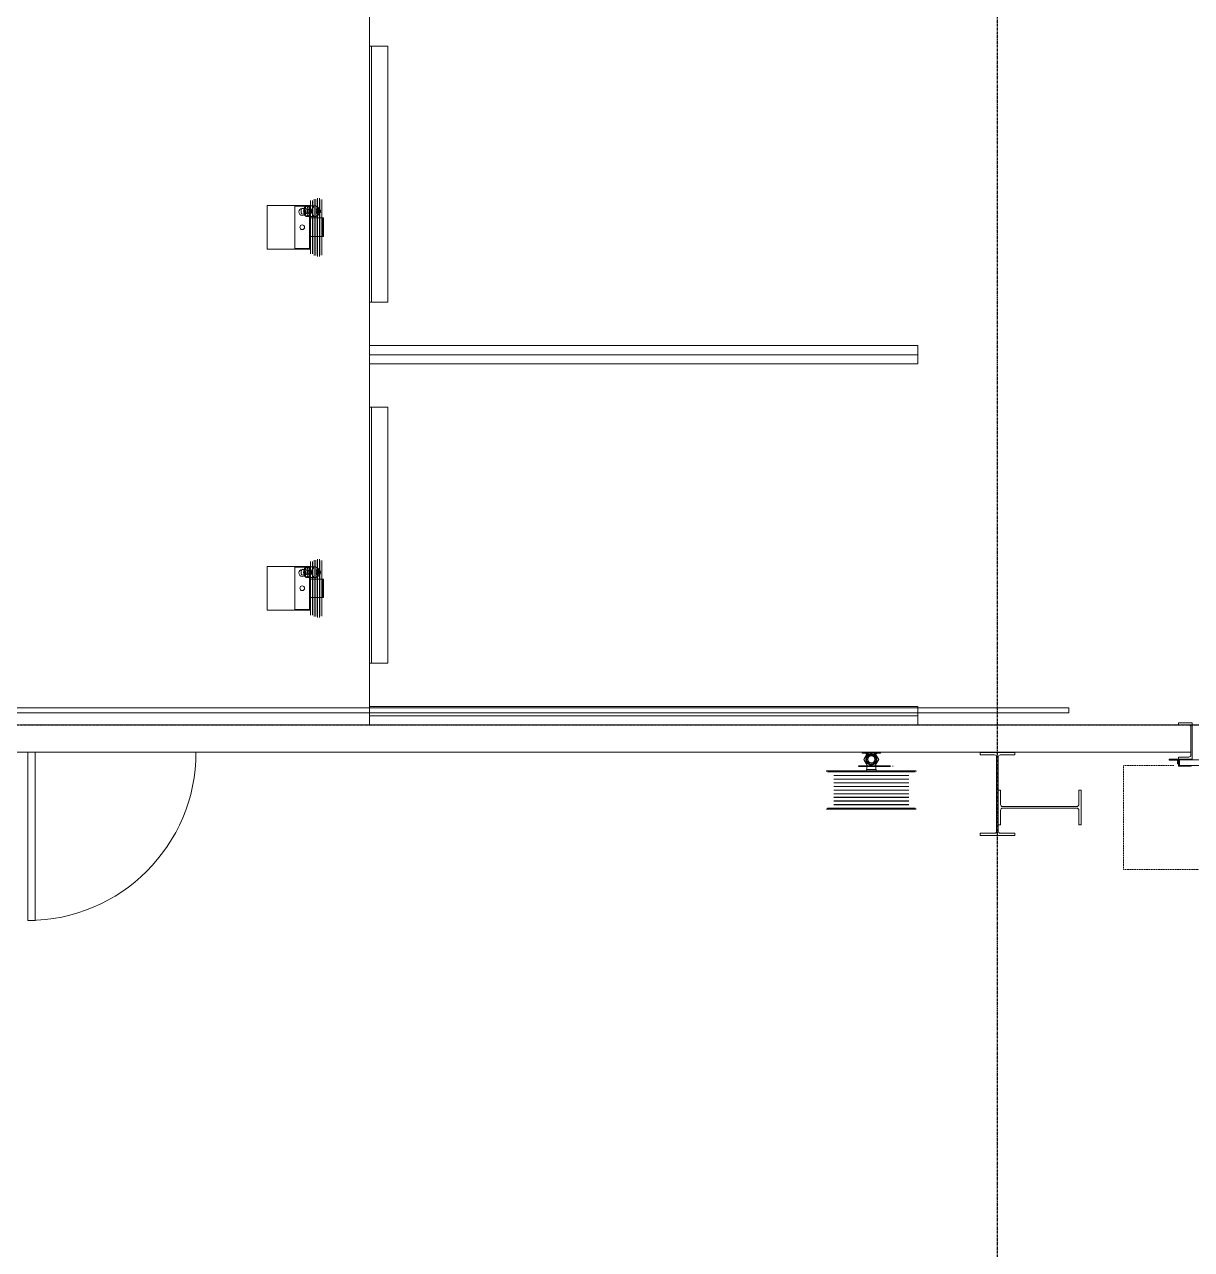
# Model space of a CAD drawing. Header units: millimetres. Extents: x -677815 to 476396, y -125373 to 39000.
# Drawn here: x 137582 to 143967, y -2870 to 3831 of the extents above; entities that cross this region are included whole.
import ezdxf

# ---------------------------------------------------------------- set-up
doc = ezdxf.new("R2010")
doc.units = ezdxf.units.MM
for name, pattern in [('Xref building Toll$0$_SBA Dash - Tight', [1.6, 1, -0.6]), ('Xref building Toll$0$CENTER', [7, 4, -1, 1, -1]), ('Xref building Toll$0$Grid Line', [22.225, 12.7, -3.175, 3.175, -3.175])]:
    doc.linetypes.add(name, pattern=pattern)
for name, color, linetype, lineweight in [('AM_BOR', 4, 'Continuous', 25), ('Xref building Toll$0$A-DOOR', 31, 'Continuous', 9), ('Xref building Toll$0$A-DOOR-FRAM', 31, 'Continuous', 9), ('Xref building Toll$0$A-WALL', 113, 'Continuous', 9), ('Xref building Toll$0$C-PRKG', 70, 'Continuous', 9), ('Xref building Toll$0$E-ELEC-EQPM', 71, 'Continuous', 9), ('Xref building Toll$0$P-SANR-FIXT', 6, 'Continuous', 9), ('Xref building Toll$0$S-COLS', 52, 'Continuous', 9)]:
    doc.layers.add(name, color=color, linetype=linetype, lineweight=lineweight)
doc.layers.add('Xref building Toll$0$S-GRID', color=8, linetype='Continuous')

# ---------------------------------------------------------------- blocks, each defined once
blk = doc.blocks.new('Xref building Toll$0$Toll Grids')
at = {"layer": 'Xref building Toll$0$S-GRID', "linetype": 'Xref building Toll$0$Grid Line'}
for p, q in [((142905, -125373.3), (142905, 36031.5)), ((-9195.8, 0), (280997.7, 0))]:
    blk.add_line(p, q, dxfattribs=at)
blk = doc.blocks.new('Xref building Toll$0$UB-Universal Beam-Column - C1_5_460UB67-1337976-MASTER GROUND FLOOR')
at = {"layer": 'Xref building Toll$0$S-COLS', "lineweight": 18}
for p, q in [((-95, 227), (95, 227)), ((-95, 214.3), (-95, 227)), ((-15.65, 214.3), (-95, 214.3)), ((-4.25, -202.9), (-4.25, 202.9)), ((4.25, 202.9), (4.25, -202.9)), ((95, 214.3), (15.65, 214.3)), ((95, 227), (95, 214.3)), ((-95, -214.3), (-15.65, -214.3)), ((-95, -227), (-95, -214.3)), ((95, -227), (-95, -227)), ((15.65, -214.3), (95, -214.3)), ((95, -214.3), (95, -227))]:
    blk.add_line(p, q, dxfattribs=at)
at = {"layer": 'Xref building Toll$0$S-COLS'}
for p, q in [((-95, 227), (-95, 227)), ((-95, 214.3), (-95, 214.3)), ((95, 227), (95, 227)), ((95, 214.3), (95, 214.3)), ((-95, -214.3), (-95, -214.3)), ((-95, -227), (-95, -227)), ((95, -214.3), (95, -214.3)), ((95, -227), (95, -227))]:
    blk.add_line(p, q, dxfattribs=at)
at = {"layer": 'Xref building Toll$0$S-COLS', "lineweight": 18}
for centre, start, end in [((-15.65, 202.9), 360, 90), ((15.65, 202.9), 90, 180), ((-15.65, -202.9), 270, 360), ((15.65, -202.9), 180, 270)]:
    blk.add_arc(centre, 11.4, start, end, dxfattribs=at)
blk = doc.blocks.new('Xref building Toll$0$_SBAMHE2-3000X1975 Parking 90_1 - MHE2-1684271-MASTER GROUND FLOOR')
at = {"layer": 'Xref building Toll$0$C-PRKG'}
for p, q in [((37.5, 0), (-62.5, 0)), ((-62.5, 0), (-62.5, -3000)), ((-62.5, -3000), (-62.5, 0)), ((-62.5, 0), (37.5, 0)), ((-62.5, 0), (-62.5, 0)), ((-12.5, 0), (1962.5, 0)), ((-12.5, 0), (-12.5, -3000)), ((37.5, -3000), (37.5, 0)), ((37.5, 0), (37.5, -3000)), ((37.5, 0), (37.5, 0)), ((275, -4.5), (275, 0)), ((275, 0), (275, 0)), ((275, 0), (275, -100)), ((1675, 0), (275, 0)), ((1675, 0), (275, 0)), ((2012.5, 0), (1912.5, 0)), ((1912.5, 0), (1912.5, -3000)), ((1912.5, -3000), (1912.5, 0)), ((1912.5, 0), (2012.5, 0)), ((1912.5, 0), (1912.5, 0)), ((1962.5, 0), (1962.5, -3000)), ((2012.5, -3000), (2012.5, 0)), ((2012.5, 0), (2012.5, -3000)), ((2012.5, 0), (2012.5, 0)), ((275, -9.5), (275, -4.5)), ((1675, -9.5), (275, -9.5)), ((275, -9.5), (1675, -9.5)), ((275, -17.5), (275, -9.5)), ((275, -9.5), (275, -9.5)), ((275, -95), (275, -17.5)), ((1675, -100), (1675, 0)), ((1675, 0), (1675, 0)), ((1675, 0), (1675, -4.5)), ((1675, -4.5), (1675, -9.5)), ((1675, -9.5), (1675, -9.5)), ((1675, -9.5), (1675, -17.5)), ((1675, -17.5), (1675, -95)), ((2012.5, 0), (1912.5, 0)), ((1912.5, 0), (1912.5, -3000)), ((1912.5, -3000), (1912.5, 0)), ((1912.5, 0), (2012.5, 0)), ((1912.5, 0), (1912.5, 0)), ((1962.5, 0), (3937.5, 0)), ((1962.5, 0), (1962.5, -3000)), ((2012.5, -3000), (2012.5, 0)), ((2012.5, 0), (2012.5, -3000)), ((2012.5, 0), (2012.5, 0)), ((2250, -4.5), (2250, 0)), ((2250, 0), (2250, 0)), ((2250, 0), (2250, -100)), ((3650, 0), (2250, 0)), ((3650, 0), (2250, 0)), ((2250, -9.5), (2250, -4.5)), ((3650, -9.5), (2250, -9.5)), ((2250, -9.5), (3650, -9.5)), ((2250, -17.5), (2250, -9.5)), ((2250, -9.5), (2250, -9.5)), ((2250, -95), (2250, -17.5)), ((3650, -100), (3650, 0)), ((3650, 0), (3650, 0)), ((3650, 0), (3650, -4.5)), ((3650, -4.5), (3650, -9.5)), ((3650, -9.5), (3650, -9.5)), ((3650, -9.5), (3650, -17.5)), ((3650, -17.5), (3650, -95)), ((275, -95), (275, -100)), ((275, -100), (1675, -100)), ((275, -100), (275, -100)), ((275, -100), (1675, -100)), ((1675, -100), (1675, -95)), ((1675, -100), (1675, -100)), ((2250, -95), (2250, -100)), ((2250, -100), (3650, -100)), ((2250, -100), (2250, -100)), ((2250, -100), (3650, -100)), ((3650, -100), (3650, -95)), ((3650, -100), (3650, -100)), ((-62.5, -3000), (37.5, -3000)), ((37.5, -3000), (-62.5, -3000)), ((-62.5, -3000), (-62.5, -3000)), ((37.5, -3000), (37.5, -3000)), ((1912.5, -3000), (2012.5, -3000)), ((2012.5, -3000), (1912.5, -3000)), ((1912.5, -3000), (1912.5, -3000)), ((1912.5, -3000), (2012.5, -3000)), ((2012.5, -3000), (1912.5, -3000)), ((1912.5, -3000), (1912.5, -3000)), ((2012.5, -3000), (2012.5, -3000)), ((2012.5, -3000), (2012.5, -3000))]:
    blk.add_line(p, q, dxfattribs=at)
blk = doc.blocks.new('Xref building Toll$0$CST_ Charging Station - Forklift - Standard-1400537-MASTER GROUND FLOOR')
at = {"layer": 'Xref building Toll$0$E-ELEC-EQPM'}
for p, q in [((85.9, 353.4), (-152.3, 353.4)), ((-152.3, 353.4), (-152.3, 118.5)), ((85.9, 118.5), (85.9, 353.4)), ((-152.3, 201), (85.9, 201)), ((85.9, 201), (-152.3, 201)), ((-152.3, 201), (-152.3, 201)), ((-152.3, 118.5), (-152.3, 201)), ((-152.3, 201), (-152.3, 118.5)), ((82.7, 201), (-149.1, 201)), ((-149.1, 201), (-149.1, 201)), ((-149.1, 201), (82.7, 201)), ((-149.1, 201), (-149.1, 121.7)), ((-149.1, 201), (-149.1, 121.7)), ((82.7, 201), (82.7, 201)), ((82.7, 121.7), (82.7, 201)), ((82.7, 201), (82.7, 121.7)), ((85.9, 201), (85.9, 201)), ((85.9, 201), (85.9, 118.5)), ((85.9, 201), (85.9, 118.5)), ((25.1, 134.9), (25.1, 90.4)), ((54.5, 145.1), (27.3, 143.3)), ((27.3, 143.3), (27.3, 130.6)), ((38.3, 156.9), (40, 142.4)), ((81.6, 143.3), (54.5, 145.1)), ((69, 142.4), (70.6, 156.9)), ((81.6, 130.6), (81.6, 143.3)), ((83.8, 90.4), (83.8, 134.9)), ((-152.3, 118.5), (85.9, 118.5)), ((-152.3, 118.5), (-152.3, 118.5)), ((-152.3, 118.5), (85.9, 118.5)), ((85.9, 118.5), (-152.3, 118.5)), ((82.7, 121.7), (-149.1, 121.7)), ((-149.1, 121.7), (-149.1, 121.7)), ((-149.1, 121.7), (82.7, 121.7)), ((28.6, 121.7), (-92, 121.7)), ((-92, 121.7), (-92, 121.7)), ((-92, 121.7), (28.6, 121.7)), ((-92, 121.7), (-92, 120.1)), ((-92, 121.7), (-92, 120.1)), ((28.6, 120.1), (-92, 120.1)), ((-92, 120.1), (-92, 120.1)), ((-92, 120.1), (28.6, 120.1)), ((-84, 48.6), (-84, 121.7)), ((-84, 121.7), (-84, 121.7)), ((-84, 121.7), (-84, 45.5)), ((-84, 121.7), (17.6, 121.7)), ((-84, 121.7), (17.6, 121.7)), ((17.6, 45.5), (17.6, 121.7)), ((17.6, 121.7), (17.6, 121.7)), ((17.6, 121.7), (17.6, 48.6)), ((27.3, 130.6), (54.5, 132.4)), ((27.5, 83), (37.3, 68.1)), ((28.6, 121.7), (28.6, 121.7)), ((28.6, 120.1), (28.6, 121.7)), ((28.6, 121.7), (28.6, 120.1)), ((28.6, 120.1), (28.6, 120.1)), ((54.5, 132.4), (81.6, 130.6)), ((71.6, 68.1), (81.5, 83)), ((82.7, 121.7), (82.7, 121.7)), ((85.9, 118.5), (85.9, 118.5)), ((-84, 45.5), (-84, 48.6)), ((-84, 48.6), (-84, 48.6)), ((-84, 48.6), (17.6, 48.6)), ((-84, 48.6), (17.6, 48.6)), ((-84, 45.5), (-84, 45.5)), ((17.6, 45.5), (-84, 45.5)), ((-84, 45.5), (17.6, 45.5)), ((17.6, 48.6), (17.6, 48.6)), ((17.6, 48.6), (17.6, 45.5)), ((17.6, 45.5), (17.6, 45.5))]:
    blk.add_line(p, q, dxfattribs=at)
at = {"layer": 'Xref building Toll$0$E-ELEC-EQPM', "flags": 128}
for points in [[(-192.9, 77.9), (-156.3, 77.9), (-63.2, 77.9), (-33.2, 77.9)], [(-33.2, 77.9), (-134.9, 77.9), (-190, 77.9), (-192.9, 77.9)], [(-192.9, 67.6), (-156.3, 67.6), (-63.2, 67.6), (-33.2, 67.6)], [(-33.2, 67.6), (-134.9, 67.6), (-190, 67.6), (-192.9, 67.6)], [(-187.3, 96.9), (-150.8, 96.9), (-58.5, 96.9), (-33.2, 96.9)], [(-33.2, 96.9), (-132.9, 96.9), (-185.3, 96.9), (-187.3, 96.9)], [(-187.3, 86.7), (-150.8, 86.7), (-58.5, 86.7), (-33.2, 86.7)], [(-33.2, 86.7), (-132.9, 86.7), (-185.3, 86.7), (-187.3, 86.7)], [(-179.4, 116), (-142.9, 116), (-51.7, 116), (-33.2, 116)], [(-33.2, 116), (-129.8, 116), (-178.2, 116), (-179.4, 116)], [(-179.4, 105.7), (-142.9, 105.7), (-51.7, 105.7), (-33.2, 105.7)], [(-33.2, 105.7), (-129.8, 105.7), (-178.2, 105.7), (-179.4, 105.7)], [(113, 116), (76.5, 116), (-14.7, 116), (-33.2, 116)], [(-33.2, 116), (63.4, 116), (111.8, 116), (113, 116)], [(113, 105.7), (76.5, 105.7), (-14.7, 105.7), (-33.2, 105.7)], [(-33.2, 105.7), (63.4, 105.7), (111.8, 105.7), (113, 105.7)], [(120.9, 96.9), (84.4, 96.9), (-8, 96.9), (-33.2, 96.9)], [(-33.2, 96.9), (66.5, 96.9), (118.8, 96.9), (120.9, 96.9)], [(120.9, 86.7), (84.4, 86.7), (-8, 86.7), (-33.2, 86.7)], [(-33.2, 86.7), (66.5, 86.7), (118.8, 86.7), (120.9, 86.7)], [(126.5, 77.9), (89.9, 77.9), (-3.2, 77.9), (-33.2, 77.9)], [(-33.2, 77.9), (68.5, 77.9), (123.6, 77.9), (126.5, 77.9)], [(126.5, 67.6), (89.9, 67.6), (-3.2, 67.6), (-33.2, 67.6)], [(-33.2, 67.6), (68.5, 67.6), (123.6, 67.6), (126.5, 67.6)], [(-185, 65.2), (-148.4, 65.2), (-56.4, 65.2), (-33.2, 65.2)], [(-33.2, 65.2), (-132, 65.2), (-183.2, 65.2), (-185, 65.2)], [(-185, 54.9), (-148.4, 54.9), (-56.4, 54.9), (-33.2, 54.9)], [(-33.2, 54.9), (-132, 54.9), (-183.2, 54.9), (-185, 54.9)], [(118.5, 65.2), (82, 65.2), (-10, 65.2), (-33.2, 65.2)], [(-33.2, 65.2), (65.6, 65.2), (116.8, 65.2), (118.5, 65.2)], [(118.5, 54.9), (82, 54.9), (-10, 54.9), (-33.2, 54.9)], [(-33.2, 54.9), (65.6, 54.9), (116.8, 54.9), (118.5, 54.9)]]:
    blk.add_lwpolyline(points, dxfattribs=at)
at = {"layer": 'Xref building Toll$0$E-ELEC-EQPM'}
for centre, radius, start, end in [((-33.2, 161.4), 12.7, 360, 180), ((-33.2, 161.4), 12.7, 0, 180), ((-33.2, 161.4), 12.7, 180, 360), ((-33.2, 161.4), 12.7, 180, 360), ((50.9, 161.4), 19.1, 360, 180), ((50.9, 161.4), 19, 0, 180), ((50.9, 161.4), 19.1, 180, 360), ((50.9, 161.4), 19, 180, 360), ((54.5, 72.8), 12, 90, 270), ((54.5, 72.8), 12, 90, 270), ((54.5, 72.8), 6.44, 90, 270), ((54.5, 72.8), 5.14, 90, 270), ((54.5, 72.8), 5.14, 90, 270), ((54.5, 72.8), 12, 270, 90), ((54.5, 72.8), 12, 270, 90), ((54.5, 72.8), 6.44, 270, 90), ((54.5, 72.8), 5.14, 270, 90), ((54.5, 72.8), 5.14, 270, 90)]:
    blk.add_arc(centre, radius, start, end, dxfattribs=at)
for centre, major_axis, start_param, end_param in [((54.5, 134.9), (29.4, 0), 1.570796, 4.712389), ((54.5, 143.3), (27.2, 0), 3.141593, 6.283185), ((54.5, 157.6), (16.2, 0), 1.570796, 4.712389), ((54.5, 143.1), (14.5, 0), 1.570796, 4.712389), ((54.5, 157.6), (16.2, 0), 4.712389, 7.853982), ((54.5, 134.9), (29.4, 0), 4.712389, 7.853982), ((54.5, 143.1), (14.5, 0), 4.712389, 7.853982), ((54.5, 90.4), (29.4, 0), 1.570796, 4.712389), ((54.5, 130.6), (27.2, 0), 3.141593, 6.283185), ((54.5, 72.8), (18.6, 0), 1.570796, 4.712389), ((54.5, 90.4), (29.4, 0), 4.712389, 7.853982), ((54.5, 72.8), (18.6, 0), 4.712389, 7.853982)]:
    blk.add_ellipse(centre, major_axis=major_axis, ratio=0.642788, start_param=start_param, end_param=end_param, dxfattribs=at)
blk = doc.blocks.new('Xref building Toll$0$_SBA 1SWING SPDoor 01a - 920W x 2040H WD-V331-MASTER GROUND FLOOR')
at = {"layer": 'Xref building Toll$0$A-DOOR'}
for p, q in [((460, 995), (420, 995)), ((420, 75), (420, 995)), ((460, 995), (460, 75))]:
    blk.add_line(p, q, dxfattribs=at)
blk.add_arc((460, 75), 920, 90, 180, dxfattribs=at)
blk = doc.blocks.new('Xref building Toll$0$_SBA ROLLER LVDoor_C Clip At Side - 3000W x 5000H-2001799-MASTER GROUND FLOOR')
at = {"layer": 'Xref building Toll$0$A-DOOR', "linetype": 'Xref building Toll$0$CENTER'}
for p, q in [((-1800, 75), (-1800, 75)), ((1800, 75), (1800, 75)), ((-362.1, -147), (0, -147)), ((0, -147), (-362.1, -147)), ((362.1, -147), (0, -147)), ((362.1, -147), (0, -147))]:
    blk.add_line(p, q, dxfattribs=at)
at = {"layer": 'Xref building Toll$0$A-DOOR'}
for p, q in [((-1500, 87), (-1575, 87)), ((-1575, 87), (-1575, 75)), ((-1575, 75), (-1575, 87)), ((-1575, 87), (-1500, 87)), ((-1575, 87), (-1575, 87)), ((-1575, 75), (-1518, 75)), ((-1518, 75), (-1575, 75)), ((-1575, 75), (-1575, 75)), ((-1500, -113), (-1500, 87)), ((-1500, 87), (-1500, -113)), ((-1500, 87), (-1500, 87)), ((1500, 87), (1500, -113)), ((1575, 87), (1500, 87)), ((1500, 87), (1575, 87)), ((1500, -113), (1500, 87)), ((1500, 87), (1500, 87)), ((1518, 75), (1575, 75)), ((1575, 75), (1518, 75)), ((1575, 75), (1575, 87)), ((1575, 87), (1575, 75)), ((1575, 87), (1575, 87)), ((1575, 75), (1575, 75)), ((-1506, 63), (-1506, -89)), ((-1506, -89), (-1506, 63)), ((1506, -89), (1506, 63)), ((1506, 63), (1506, -89)), ((-1575, -113), (-1625, -113)), ((-1625, -113), (-1625, -118)), ((-1625, -118), (-1625, -113)), ((-1625, -113), (-1575, -113)), ((-1625, -113), (-1625, -113)), ((-1625, -118), (-1580, -118)), ((-1580, -118), (-1625, -118)), ((-1625, -118), (-1625, -118)), ((-1580, -118), (-1580, -138)), ((-1580, -138), (-1580, -118)), ((-1580, -118), (-1580, -118)), ((-1518, -101), (-1575, -101)), ((-1575, -101), (-1575, -113)), ((-1575, -113), (-1575, -101)), ((-1575, -101), (-1518, -101)), ((-1575, -101), (-1575, -101)), ((-1575, -113), (-1500, -113)), ((-1500, -113), (-1575, -113)), ((-1575, -113), (-1575, -113)), ((-1575, -138), (-1575, -113)), ((-1575, -113), (-1575, -138)), ((-1575, -113), (-1575, -113)), ((1568, -117), (-1568, -117)), ((-1568, -117), (-1568, -147)), ((-1500, -113), (-1500, -113)), ((1500, -113), (1575, -113)), ((1575, -113), (1500, -113)), ((1500, -113), (1500, -113)), ((1575, -101), (1518, -101)), ((1518, -101), (1575, -101)), ((1568, -147), (1568, -117)), ((1575, -113), (1575, -101)), ((1575, -101), (1575, -113)), ((1575, -101), (1575, -101)), ((1575, -113), (1575, -113)), ((1625, -113), (1575, -113)), ((1575, -113), (1575, -138)), ((1575, -138), (1575, -113)), ((1575, -113), (1625, -113)), ((1575, -113), (1575, -113)), ((1580, -118), (1625, -118)), ((1580, -138), (1580, -118)), ((1580, -118), (1580, -138)), ((1625, -118), (1580, -118)), ((1580, -118), (1580, -118)), ((1625, -118), (1625, -113)), ((1625, -113), (1625, -118)), ((1625, -113), (1625, -113)), ((1625, -118), (1625, -118)), ((-1580, -138), (-1575, -138)), ((-1575, -138), (-1580, -138)), ((-1580, -138), (-1580, -138)), ((-1575, -138), (-1575, -138)), ((-1568, -147), (1568, -147)), ((1575, -138), (1580, -138)), ((1580, -138), (1575, -138)), ((1575, -138), (1575, -138)), ((1580, -138), (1580, -138))]:
    blk.add_line(p, q, dxfattribs=at)
at = {"layer": 'Xref building Toll$0$A-DOOR', "linetype": 'Xref building Toll$0$_SBA Dash - Tight'}
for p, q in [((-1875, -147), (-1600, -147)), ((-1875, -147), (-1875, -717)), ((1600, -147), (1875, -147)), ((1875, -147), (1875, -717)), ((-1875, -717), (1875, -717))]:
    blk.add_line(p, q, dxfattribs=at)
at = {"layer": 'Xref building Toll$0$A-DOOR'}
for centre, start, end in [((-1518, 63), 0, 90), ((-1518, 63), 0, 90), ((1518, 63), 90, 180), ((1518, 63), 90, 180), ((-1518, -89), 270, 0), ((-1518, -89), 270, 0), ((1518, -89), 180, 270), ((1518, -89), 180, 270)]:
    blk.add_arc(centre, 12, start, end, dxfattribs=at)
at = {"layer": 'Xref building Toll$0$A-DOOR-FRAM'}
for p, q in [((-1562, 75), (-1562, 75)), ((1562, 75), (-1562, 75)), ((1562, 75), (1562, 75)), ((-1575, -151), (-1575, -113)), ((-1575, -113), (-1505, -113)), ((-1575, -113), (-1575, -113)), ((-1505, -115), (-1573, -115)), ((-1573, -115), (-1573, -149)), ((-1573, -115), (-1573, -115)), ((-1505, -113), (-1505, -115)), ((-1505, -113), (-1505, -113)), ((-1505, -115), (-1505, -115)), ((1505, -115), (1505, -113)), ((1505, -113), (1575, -113)), ((1505, -113), (1505, -113)), ((1573, -115), (1505, -115)), ((1505, -115), (1505, -115)), ((1573, -149), (1573, -115)), ((1573, -115), (1573, -115)), ((1575, -113), (1575, -151)), ((1575, -113), (1575, -113)), ((-1505, -151), (-1575, -151)), ((-1575, -151), (-1575, -151)), ((-1573, -149), (-1505, -149)), ((-1573, -149), (-1573, -149)), ((-1505, -149), (-1505, -151)), ((-1505, -149), (-1505, -149)), ((-1505, -151), (-1505, -151)), ((1505, -149), (1573, -149)), ((1505, -151), (1505, -149)), ((1505, -149), (1505, -149)), ((1575, -151), (1505, -151)), ((1505, -151), (1505, -151)), ((1573, -149), (1573, -149)), ((1575, -151), (1575, -151))]:
    blk.add_line(p, q, dxfattribs=at)
at = {"layer": 'Xref building Toll$0$A-DOOR-FRAM', "lineweight": 18}
for p, q in [((-1505, -113), (-1575, -113)), ((-1575, -113), (-1575, -151)), ((-1573, -149), (-1573, -115)), ((-1573, -115), (-1505, -115)), ((-1505, -115), (-1505, -113)), ((1575, -113), (1505, -113)), ((1505, -113), (1505, -115)), ((1505, -115), (1573, -115)), ((1573, -115), (1573, -149)), ((1575, -151), (1575, -113)), ((-1575, -151), (-1505, -151)), ((-1505, -149), (-1573, -149)), ((-1505, -151), (-1505, -149)), ((1505, -149), (1505, -151)), ((1573, -149), (1505, -149)), ((1505, -151), (1575, -151))]:
    blk.add_line(p, q, dxfattribs=at)
blk = doc.blocks.new('Xref building Toll$0$FHR_1 - FHR 2-1826892-MASTER GROUND FLOOR')
at = {"layer": 'Xref building Toll$0$P-SANR-FIXT'}
for p, q in [((-120, 386.6), (-120, 384.1)), ((-115, 384.1), (-115, 381.1)), ((-115, 384.1), (365, 384.1)), ((365, 384.1), (-115, 384.1)), ((-115, 384.1), (-115, 381.1)), ((-115, 381.1), (365, 381.1)), ((365, 381.1), (-115, 381.1)), ((-80, 386.6), (-80, 384.1)), ((45.3, 386.6), (-79.5, 386.6)), ((-79.5, 386.6), (-79.5, 386.6)), ((-79.5, 386.6), (45.2, 386.6)), ((-79.5, 384.1), (-79.5, 386.6)), ((-79.5, 384.1), (-79.5, 386.6)), ((45.3, 384.1), (-79.5, 384.1)), ((-79.5, 384.1), (-79.5, 384.1)), ((-79.5, 384.1), (45.2, 384.1)), ((26.2, 386.6), (1.1, 386.6)), ((1.1, 386.6), (55.9, 386.6)), ((56.5, 386.6), (1.1, 386.6)), ((1.1, 386.6), (26.2, 386.6)), ((1.1, 384.1), (1.1, 386.6)), ((1.1, 384.1), (1.1, 386.6)), ((26.2, 384.1), (1.1, 384.1)), ((1.1, 384.1), (55.9, 384.1)), ((56.5, 384.1), (1.1, 384.1)), ((1.1, 384.1), (26.2, 384.1)), ((106.8, 386.6), (26.2, 386.6)), ((26.2, 386.6), (106.8, 386.6)), ((26.2, 384.1), (26.2, 386.6)), ((26.2, 384.1), (26.2, 386.6)), ((106.8, 384.1), (26.2, 384.1)), ((26.2, 384.1), (106.8, 384.1)), ((45.2, 386.6), (56.5, 386.6)), ((45.2, 384.1), (45.2, 386.6)), ((45.2, 384.1), (56.5, 384.1)), ((55.9, 386.6), (45.3, 386.6)), ((55.9, 384.1), (45.3, 384.1)), ((55.9, 384.1), (55.9, 386.6)), ((57.9, 384.1), (57.9, 386.6)), ((58, 384.1), (58, 386.6)), ((143.2, 386.6), (106.8, 386.6)), ((106.8, 386.6), (143.2, 386.6)), ((143.2, 384.1), (106.8, 384.1)), ((106.8, 384.1), (143.2, 384.1)), ((125, 386.6), (125, 386.6)), ((125, 386.6), (125, 386.6)), ((125, 386.6), (125, 386.6)), ((125, 386.6), (125, 386.6)), ((125, 384.1), (125, 384.1)), ((125, 384.1), (125, 384.1)), ((125, 384.1), (125, 384.1)), ((125, 384.1), (125, 384.1)), ((125, 381.1), (125, 381.1)), ((125, 381.1), (125, 381.1)), ((223.8, 386.6), (143.2, 386.6)), ((143.2, 386.6), (223.8, 386.6)), ((223.8, 384.1), (143.2, 384.1)), ((143.2, 384.1), (223.8, 384.1)), ((191.7, 386.6), (191.7, 384.1)), ((191.8, 386.6), (191.8, 384.1)), ((204, 386.6), (193.5, 386.6)), ((193.5, 386.6), (248.9, 386.6)), ((193.5, 384.1), (193.5, 386.6)), ((204, 384.1), (193.5, 384.1)), ((193.5, 384.1), (248.9, 384.1)), ((248.9, 386.6), (193.8, 386.6)), ((193.8, 386.6), (204.2, 386.6)), ((193.8, 384.1), (193.8, 386.6)), ((248.9, 384.1), (193.8, 384.1)), ((193.8, 384.1), (204.2, 384.1)), ((329.5, 386.6), (204, 386.6)), ((329.5, 384.1), (204, 384.1)), ((204.2, 386.6), (329.5, 386.6)), ((204.2, 384.1), (329.5, 384.1)), ((248.9, 386.6), (223.8, 386.6)), ((223.8, 386.6), (248.9, 386.6)), ((223.8, 384.1), (223.8, 386.6)), ((223.8, 384.1), (223.8, 386.6)), ((248.9, 384.1), (223.8, 384.1)), ((223.8, 384.1), (248.9, 384.1)), ((248.9, 386.6), (248.9, 384.1)), ((248.9, 384.1), (248.9, 386.6)), ((329.5, 386.6), (329.5, 386.6)), ((329.5, 384.1), (329.5, 386.6)), ((329.5, 384.1), (329.5, 386.6)), ((329.5, 384.1), (329.5, 384.1)), ((330, 384.1), (330, 386.6)), ((365, 381.1), (365, 384.1)), ((365, 381.1), (365, 384.1)), ((370, 384.1), (370, 386.6)), ((-120, 179.3), (-120, 176.8)), ((7.5, 153), (7.5, 149)), ((20, 153), (193.9, 153)), ((125, 153), (20, 153)), ((20, 153), (20, 153)), ((20, 149), (20, 149)), ((20, 149), (125, 149)), ((193.9, 149), (20, 149)), ((104.8, 149), (84.6, 114)), ((84.6, 114), (104.8, 149)), ((98, 179.3), (98, 169.3)), ((98, 179.3), (152, 179.3)), ((152, 179.3), (98, 179.3)), ((98, 169.3), (152, 169.3)), ((152, 169.3), (98, 169.3)), ((150, 149), (100, 149)), ((100, 149), (100, 149)), ((100, 149), (150, 149)), ((100, 114), (100, 149)), ((100, 130.6), (100, 149)), ((125, 169.3), (101, 169.3)), ((101, 169.3), (125, 169.3)), ((145.2, 149), (104.8, 149)), ((104.8, 149), (145.2, 149)), ((104.8, 149), (104.8, 149)), ((106.9, 153), (106.9, 153)), ((125, 179.3), (125, 179.3)), ((125, 179.3), (125, 179.3)), ((125, 176.8), (125, 176.8)), ((125, 176.8), (125, 176.8)), ((125, 169.3), (149, 169.3)), ((149, 169.3), (125, 169.3)), ((175.9, 153), (125, 153)), ((125, 149), (125, 153)), ((125, 149), (175.9, 149)), ((136.9, 153), (172.6, 153)), ((179.9, 153), (136.9, 153)), ((136.9, 153), (136.9, 149)), ((136.9, 149), (179.9, 149)), ((172.6, 149), (136.9, 149)), ((165.4, 114), (145.2, 149)), ((145.2, 149), (165.4, 114)), ((145.2, 149), (145.2, 149)), ((150, 149), (150, 149)), ((150, 149), (150, 114)), ((150, 130.6), (150, 149)), ((152, 169.3), (152, 179.3)), ((172.6, 153), (179.9, 153)), ((172.6, 149), (172.6, 153)), ((179.9, 149), (172.6, 149)), ((193.9, 153), (175.9, 153)), ((175.9, 149), (175.9, 153)), ((175.9, 149), (193.9, 149)), ((179.9, 149), (179.9, 153)), ((193.9, 149), (193.9, 153)), ((195, 149), (195, 153)), ((370, 176.8), (370, 179.3)), ((91.5, 80), (75, 80)), ((75, 80), (75, 75)), ((75, 75), (75, 80)), ((75, 80), (91.5, 80)), ((75, 80), (75, 80)), ((91.5, 80), (75, 80)), ((75, 80), (75, 75)), ((75, 75), (75, 80)), ((75, 80), (91.5, 80)), ((75, 80), (75, 80)), ((75, 75), (91.5, 75)), ((91.5, 75), (75, 75)), ((75, 75), (75, 75)), ((75, 75), (91.5, 75)), ((91.5, 75), (75, 75)), ((75, 75), (75, 75)), ((84.6, 114), (104.8, 79)), ((104.8, 79), (84.6, 114)), ((84.6, 114), (84.6, 114)), ((91.5, 80), (91.5, 80)), ((91.5, 80), (91.5, 80)), ((91.5, 75), (91.5, 75)), ((91.5, 75), (91.5, 75)), ((107.8, 92.8), (97.5, 82.5)), ((97.5, 82.5), (107.8, 92.8)), ((107.8, 92.8), (97.5, 82.5)), ((97.5, 82.5), (107.8, 92.8)), ((97.5, 82.5), (97.5, 82.5)), ((97.5, 82.5), (97.5, 82.5)), ((100, 130.6), (100, 114)), ((100, 114), (106, 114)), ((100, 114), (100, 114)), ((100, 114), (106, 114)), ((101, 78.9), (111.3, 89.2)), ((111.3, 89.2), (101, 78.9)), ((101, 78.9), (111.3, 89.2)), ((111.3, 89.2), (101, 78.9)), ((101, 78.9), (101, 78.9)), ((101, 78.9), (101, 78.9)), ((104.8, 79), (145.2, 79)), ((145.2, 79), (104.8, 79)), ((104.8, 79), (104.8, 79)), ((106, 114), (106, 114)), ((107.8, 92.8), (107.8, 92.8)), ((107.8, 92.8), (107.8, 92.8)), ((111.3, 89.2), (111.3, 89.2)), ((111.3, 89.2), (111.3, 89.2)), ((125, 95), (113.1, 95)), ((113.1, 95), (125, 95)), ((113.1, 95), (113.1, 95)), ((125, 95), (113.1, 95)), ((113.1, 95), (125, 95)), ((113.1, 95), (113.1, 95)), ((113.2, 90), (125, 90)), ((125, 90), (113.2, 90)), ((113.2, 90), (113.2, 90)), ((113.2, 90), (125, 90)), ((125, 90), (113.2, 90)), ((113.2, 90), (113.2, 90)), ((136.9, 95), (125, 95)), ((125, 95), (136.9, 95)), ((136.9, 95), (125, 95)), ((125, 95), (136.9, 95)), ((125, 90), (136.8, 90)), ((136.8, 90), (125, 90)), ((125, 90), (136.8, 90)), ((136.8, 90), (125, 90)), ((136.8, 90), (136.8, 90)), ((136.8, 90), (136.8, 90)), ((136.9, 95), (136.9, 95)), ((136.9, 95), (136.9, 95)), ((138.7, 89.2), (149, 78.9)), ((149, 78.9), (138.7, 89.2)), ((138.7, 89.2), (138.7, 89.2)), ((138.7, 89.2), (149, 78.9)), ((149, 78.9), (138.7, 89.2)), ((138.7, 89.2), (138.7, 89.2)), ((152.5, 82.5), (142.2, 92.8)), ((142.2, 92.8), (152.5, 82.5)), ((142.2, 92.8), (142.2, 92.8)), ((152.5, 82.5), (142.2, 92.8)), ((142.2, 92.8), (152.5, 82.5)), ((142.2, 92.8), (142.2, 92.8)), ((144, 114), (150, 114)), ((144, 114), (144, 114)), ((144, 114), (150, 114)), ((145.2, 79), (165.4, 114)), ((165.4, 114), (145.2, 79)), ((145.2, 79), (145.2, 79)), ((149, 78.9), (149, 78.9)), ((149, 78.9), (149, 78.9)), ((150, 114), (150, 130.6)), ((150, 114), (150, 114)), ((152.5, 82.5), (152.5, 82.5)), ((152.5, 82.5), (152.5, 82.5)), ((175, 80), (158.5, 80)), ((158.5, 80), (175, 80)), ((158.5, 80), (158.5, 80)), ((175, 80), (158.5, 80)), ((158.5, 80), (175, 80)), ((158.5, 80), (158.5, 80)), ((158.5, 75), (175, 75)), ((175, 75), (158.5, 75)), ((158.5, 75), (158.5, 75)), ((158.5, 75), (175, 75)), ((175, 75), (158.5, 75)), ((158.5, 75), (158.5, 75)), ((165.4, 114), (165.4, 114)), ((175, 75), (175, 80)), ((175, 80), (175, 75)), ((175, 80), (175, 80)), ((175, 75), (175, 80)), ((175, 80), (175, 75)), ((175, 80), (175, 80)), ((175, 75), (175, 75)), ((175, 75), (175, 75))]:
    blk.add_line(p, q, dxfattribs=at)
at = {"layer": 'Xref building Toll$0$P-SANR-FIXT', "flags": 128}
for points in [[(-119.3, 386.7), (-82.2, 386.7), (17.9, 386.7), (125, 386.7)], [(125, 386.7), (-4.5, 386.7), (-94.6, 386.7), (-119.3, 386.7)], [(-115, 381.1), (-77.9, 381.1), (21.9, 381.1), (125, 381.1)], [(125, 381.1), (-3.2, 381.1), (-91.7, 381.1), (-115, 381.1)], [(-79.5, 381.3), (-42.6, 381.3), (54.9, 381.3), (177.7, 381.3), (281.4, 381.3), (328.7, 381.3), (329.5, 381.3)], [(329.5, 381.3), (292.6, 381.3), (195.1, 381.3), (72.3, 381.3), (-31.4, 381.3), (-78.7, 381.3), (-79.5, 381.3)], [(329.5, 362.3), (292.6, 362.3), (195.1, 362.3), (72.3, 362.3), (-31.4, 362.3), (-78.7, 362.3), (-79.5, 362.3)], [(-79.5, 362.3), (-42.6, 362.3), (54.9, 362.3), (177.7, 362.3), (281.4, 362.3), (328.7, 362.3), (329.5, 362.3)], [(-79.5, 361.3), (-42.6, 361.3), (54.9, 361.3), (177.7, 361.3), (281.4, 361.3), (328.7, 361.3), (329.5, 361.3)], [(329.5, 361.3), (292.6, 361.3), (195.1, 361.3), (72.3, 361.3), (-31.4, 361.3), (-78.7, 361.3), (-79.5, 361.3)], [(329.5, 342.3), (292.6, 342.3), (195.1, 342.3), (72.3, 342.3), (-31.4, 342.3), (-78.7, 342.3), (-79.5, 342.3)], [(-79.5, 342.3), (-42.6, 342.3), (54.9, 342.3), (177.7, 342.3), (281.4, 342.3), (328.7, 342.3), (329.5, 342.3)], [(-79.5, 341.3), (-42.6, 341.3), (54.9, 341.3), (177.7, 341.3), (281.4, 341.3), (328.7, 341.3), (329.5, 341.3)], [(329.5, 341.3), (292.6, 341.3), (195.1, 341.3), (72.3, 341.3), (-31.4, 341.3), (-78.7, 341.3), (-79.5, 341.3)], [(369.3, 386.7), (332.2, 386.7), (232.1, 386.7), (125, 386.7)], [(125, 386.7), (254.5, 386.7), (344.6, 386.7), (369.3, 386.7)], [(365, 381.1), (327.9, 381.1), (228.1, 381.1), (125, 381.1)], [(125, 381.1), (253.2, 381.1), (341.7, 381.1), (365, 381.1)], [(329.5, 322.3), (292.6, 322.3), (195.1, 322.3), (72.3, 322.3), (-31.4, 322.3), (-78.7, 322.3), (-79.5, 322.3)], [(-79.5, 322.3), (-42.6, 322.3), (54.9, 322.3), (177.7, 322.3), (281.4, 322.3), (328.7, 322.3), (329.5, 322.3)], [(-79.5, 321.3), (-42.6, 321.3), (54.9, 321.3), (177.7, 321.3), (281.4, 321.3), (328.7, 321.3), (329.5, 321.3)], [(329.5, 321.3), (292.6, 321.3), (195.1, 321.3), (72.3, 321.3), (-31.4, 321.3), (-78.7, 321.3), (-79.5, 321.3)], [(329.5, 302.3), (292.6, 302.3), (195.1, 302.3), (72.3, 302.3), (-31.4, 302.3), (-78.7, 302.3), (-79.5, 302.3)], [(-79.5, 302.3), (-42.6, 302.3), (54.9, 302.3), (177.7, 302.3), (281.4, 302.3), (328.7, 302.3), (329.5, 302.3)], [(-79.5, 301.3), (-42.6, 301.3), (54.9, 301.3), (177.7, 301.3), (281.4, 301.3), (328.7, 301.3), (329.5, 301.3)], [(329.5, 301.3), (292.6, 301.3), (195.1, 301.3), (72.3, 301.3), (-31.4, 301.3), (-78.7, 301.3), (-79.5, 301.3)], [(329.5, 282.3), (292.6, 282.3), (195.1, 282.3), (72.3, 282.3), (-31.4, 282.3), (-78.7, 282.3), (-79.5, 282.3)], [(-79.5, 282.3), (-42.6, 282.3), (54.9, 282.3), (177.7, 282.3), (281.4, 282.3), (328.7, 282.3), (329.5, 282.3)], [(-79.5, 281.3), (-42.6, 281.3), (54.9, 281.3), (177.7, 281.3), (281.4, 281.3), (328.7, 281.3), (329.5, 281.3)], [(329.5, 281.3), (292.6, 281.3), (195.1, 281.3), (72.3, 281.3), (-31.4, 281.3), (-78.7, 281.3), (-79.5, 281.3)], [(329.5, 262.3), (292.6, 262.3), (195.1, 262.3), (72.3, 262.3), (-31.4, 262.3), (-78.7, 262.3), (-79.5, 262.3)], [(-79.5, 262.3), (-42.6, 262.3), (54.9, 262.3), (177.7, 262.3), (281.4, 262.3), (328.7, 262.3), (329.5, 262.3)], [(-79.5, 261.3), (-42.6, 261.3), (54.9, 261.3), (177.7, 261.3), (281.4, 261.3), (328.7, 261.3), (329.5, 261.3)], [(329.5, 261.3), (292.6, 261.3), (195.1, 261.3), (72.3, 261.3), (-31.4, 261.3), (-78.7, 261.3), (-79.5, 261.3)], [(329.5, 242.3), (292.6, 242.3), (195.1, 242.3), (72.3, 242.3), (-31.4, 242.3), (-78.7, 242.3), (-79.5, 242.3)], [(-79.5, 242.3), (-42.6, 242.3), (54.9, 242.3), (177.7, 242.3), (281.4, 242.3), (328.7, 242.3), (329.5, 242.3)], [(-79.5, 241.3), (-42.6, 241.3), (54.9, 241.3), (177.7, 241.3), (281.4, 241.3), (328.7, 241.3), (329.5, 241.3)], [(329.5, 241.3), (292.6, 241.3), (195.1, 241.3), (72.3, 241.3), (-31.4, 241.3), (-78.7, 241.3), (-79.5, 241.3)], [(329.5, 222.3), (292.6, 222.3), (195.1, 222.3), (72.3, 222.3), (-31.4, 222.3), (-78.7, 222.3), (-79.5, 222.3)], [(-79.5, 222.3), (-42.6, 222.3), (54.9, 222.3), (177.7, 222.3), (281.4, 222.3), (328.7, 222.3), (329.5, 222.3)], [(-79.5, 221.3), (-42.6, 221.3), (54.9, 221.3), (177.7, 221.3), (281.4, 221.3), (328.7, 221.3), (329.5, 221.3)], [(329.5, 221.3), (292.6, 221.3), (195.1, 221.3), (72.3, 221.3), (-31.4, 221.3), (-78.7, 221.3), (-79.5, 221.3)], [(329.5, 202.3), (292.6, 202.3), (195.1, 202.3), (72.3, 202.3), (-31.4, 202.3), (-78.7, 202.3), (-79.5, 202.3)], [(-79.5, 202.3), (-42.6, 202.3), (54.9, 202.3), (177.7, 202.3), (281.4, 202.3), (328.7, 202.3), (329.5, 202.3)], [(-79.5, 201.3), (-42.6, 201.3), (54.9, 201.3), (177.7, 201.3), (281.4, 201.3), (328.7, 201.3), (329.5, 201.3)], [(329.5, 201.3), (292.6, 201.3), (195.1, 201.3), (72.3, 201.3), (-31.4, 201.3), (-78.7, 201.3), (-79.5, 201.3)], [(-119.3, 176.7), (-82.2, 176.7), (17.9, 176.7), (125, 176.7)], [(125, 176.7), (-4.5, 176.7), (-94.6, 176.7), (-119.3, 176.7)], [(-115, 182.3), (-77.9, 182.3), (21.9, 182.3), (125, 182.3)], [(125, 182.3), (-3.2, 182.3), (-91.7, 182.3), (-115, 182.3)], [(329.5, 182.3), (292.6, 182.3), (195.1, 182.3), (72.3, 182.3), (-31.4, 182.3), (-78.7, 182.3), (-79.5, 182.3)], [(-79.5, 182.3), (-42.6, 182.3), (54.9, 182.3), (177.7, 182.3), (281.4, 182.3), (328.7, 182.3), (329.5, 182.3)], [(101, 169.3), (101, 122.8), (101, 114)], [(365, 182.3), (327.9, 182.3), (228.1, 182.3), (125, 182.3)], [(125, 182.3), (253.2, 182.3), (341.7, 182.3), (365, 182.3)], [(369.3, 176.7), (332.2, 176.7), (232.1, 176.7), (125, 176.7)], [(125, 176.7), (254.5, 176.7), (344.6, 176.7), (369.3, 176.7)], [(149, 114), (149, 139.4), (149, 169.3)]]:
    blk.add_lwpolyline(points, dxfattribs=at)
at = {"layer": 'Xref building Toll$0$P-SANR-FIXT'}
for centre, radius, start, end in [((125, 114), 30, 0, 180), ((125, 114), 27, 0, 180), ((125, 114), 27, 360, 180), ((125, 114), 30, 33.55731, 146.44269), ((125, 114), 24, 90, 180), ((125, 114), 24, 360, 90), ((91.3, 88.8), 8.84, 270.81894, 314.18106), ((91.3, 88.8), 8.84, 270.81894, 314.18106), ((91.3, 88.8), 8.84, 270.81894, 314.18106), ((91.3, 88.8), 8.84, 270.81894, 314.18106), ((91.3, 88.8), 13.8, 270.65452, 314.34548), ((91.3, 88.8), 13.8, 270.65452, 314.34548), ((91.3, 88.8), 13.8, 270.65452, 314.34548), ((91.3, 88.8), 13.8, 270.65452, 314.34548), ((125, 114), 30, 146.44269, 180), ((125, 114), 30, 180, 360), ((125, 114), 30, 180, 360), ((125, 114), 27, 180, 360), ((125, 114), 27, 180, 360), ((125, 114), 24, 180, 270), ((125, 114), 19, 0, 180), ((125, 114), 19, 0, 180), ((125, 114), 19, 0, 180), ((125, 114), 19, 0, 180), ((125, 114), 19, 180, 360), ((125, 114), 19, 180, 360), ((125, 114), 19, 180, 360), ((125, 114), 19, 180, 360), ((113.3, 87), 7.99, 91.6296, 133.3704), ((113.3, 87), 7.99, 91.6296, 133.3704), ((113.3, 87), 7.99, 91.6296, 133.3704), ((113.3, 87), 7.99, 91.6296, 133.3704), ((113.3, 87), 2.99, 92.66399, 132.33601), ((113.3, 87), 2.99, 92.66399, 132.33601), ((113.3, 87), 2.99, 92.66399, 132.33601), ((113.3, 87), 2.99, 92.66399, 132.33601), ((125, 114), 24, 270, 360), ((136.7, 87), 2.99, 47.66399, 87.33601), ((136.7, 87), 2.99, 47.66399, 87.33601), ((136.7, 87), 2.99, 47.66399, 87.33601), ((136.7, 87), 2.99, 47.66399, 87.33601), ((136.7, 87), 7.99, 46.6296, 88.3704), ((136.7, 87), 7.99, 46.6296, 88.3704), ((136.7, 87), 7.99, 46.6296, 88.3704), ((136.7, 87), 7.99, 46.6296, 88.3704), ((158.7, 88.8), 13.8, 225.65452, 269.34548), ((158.7, 88.8), 13.8, 225.65452, 269.34548), ((158.7, 88.8), 13.8, 225.65452, 269.34548), ((158.7, 88.8), 13.8, 225.65452, 269.34548), ((125, 114), 30, 0, 33.55731), ((158.7, 88.8), 8.84, 225.81894, 269.18106), ((158.7, 88.8), 8.84, 225.81894, 269.18106), ((158.7, 88.8), 8.84, 225.81894, 269.18106), ((158.7, 88.8), 8.84, 225.81894, 269.18106)]:
    blk.add_arc(centre, radius, start, end, dxfattribs=at)
blk = doc.blocks.new('Xref building Toll$0$UB-Universal Beam-Column - C1_5_460UB67-2140598-MASTER GROUND FLOOR')
at = {"layer": 'Xref building Toll$0$S-COLS', "lineweight": 18}
for p, q in [((95, 227), (-95, 227)), ((-95, 227), (-95, 214.3)), ((-95, 214.3), (-15.65, 214.3)), ((-4.25, 202.9), (-4.25, -202.9)), ((4.25, -202.9), (4.25, 202.9)), ((15.65, 214.3), (95, 214.3)), ((95, 214.3), (95, 227)), ((-15.65, -214.3), (-95, -214.3)), ((-95, -214.3), (-95, -227)), ((-95, -227), (95, -227)), ((95, -214.3), (15.65, -214.3)), ((95, -227), (95, -214.3))]:
    blk.add_line(p, q, dxfattribs=at)
at = {"layer": 'Xref building Toll$0$S-COLS'}
for p, q in [((-95, 227), (-95, 227)), ((-95, 214.3), (-95, 214.3)), ((95, 227), (95, 227)), ((95, 214.3), (95, 214.3)), ((-95, -214.3), (-95, -214.3)), ((-95, -227), (-95, -227)), ((95, -214.3), (95, -214.3)), ((95, -227), (95, -227))]:
    blk.add_line(p, q, dxfattribs=at)
at = {"layer": 'Xref building Toll$0$S-COLS', "lineweight": 18}
for centre, start, end in [((-15.65, 202.9), 0, 90), ((15.65, 202.9), 90, 180), ((-15.65, -202.9), 270, 0), ((15.65, -202.9), 180, 270)]:
    blk.add_arc(centre, 11.4, start, end, dxfattribs=at)
blk = doc.blocks.new('Xref building Toll$0$building block 28092016')
at = {"layer": 'Xref building Toll$0$A-WALL', "lineweight": 18}
for p, q in [((865844.6, -671405.5), (854087.6, -671405.5)), ((854087.6, -671434.5), (865844.6, -671434.5)), ((865844.6, -671434.5), (865844.6, -671405.5))]:
    blk.add_line(p, q, dxfattribs=at)
at = {"layer": 'Xref building Toll$0$A-WALL'}
for p, q in [((860113.1, -671499.5), (866513.6, -671499.5)), ((866513.6, -671499.5), (866513.6, -671649.5)), ((866513.6, -671649.5), (854462.6, -671649.5))]:
    blk.add_line(p, q, dxfattribs=at)
at = {"layer": 'Xref building Toll$0$A-DOOR'}
blk.add_blockref('Xref building Toll$0$_SBA ROLLER LVDoor_C Clip At Side - 3000W x 5000H-2001799-MASTER GROUND FLOOR', (868019.6, -671574.5), dxfattribs=at)
at = {"layer": 'Xref building Toll$0$A-DOOR', "rotation": 180}
blk.add_blockref('Xref building Toll$0$_SBA 1SWING SPDoor 01a - 920W x 2040H WD-V331-MASTER GROUND FLOOR', (860609.6, -671574.5), dxfattribs=at)
at = {"layer": 'Xref building Toll$0$C-PRKG', "rotation": 90}
blk.add_blockref('Xref building Toll$0$_SBAMHE2-3000X1975 Parking 90_1 - MHE2-1684271-MASTER GROUND FLOOR', (862019.6, -671437), dxfattribs=at)
at = {"layer": 'Xref building Toll$0$E-ELEC-EQPM', "rotation": 90}
for p in [(861812.3, -668744.2), (861812.3, -670719.2)]:
    blk.add_blockref('Xref building Toll$0$CST_ Charging Station - Forklift - Standard-1400537-MASTER GROUND FLOOR', p, dxfattribs=at)
at = {"layer": 'Xref building Toll$0$P-SANR-FIXT', "rotation": 180}
blk.add_blockref('Xref building Toll$0$FHR_1 - FHR 2-1826892-MASTER GROUND FLOOR', (864889.6, -671574.5), dxfattribs=at)
at = {"layer": 'Xref building Toll$0$S-COLS'}
for name, p, rotation in [('Xref building Toll$0$UB-Universal Beam-Column - C1_5_460UB67-1337976-MASTER GROUND FLOOR', (865454.6, -671878), 180), ('Xref building Toll$0$UB-Universal Beam-Column - C1_5_460UB67-2140598-MASTER GROUND FLOOR', (865685.9, -671950.8), 90)]:
    blk.add_blockref(name, p, dxfattribs=dict(at, rotation=rotation))
blk = doc.blocks.new('Xref building Toll')
for name, p in [('Xref building Toll$0$Toll Grids', (0, 0)), ('Xref building Toll$0$building block 28092016', (-722549.6, 671499.5))]:
    blk.add_blockref(name, p)

msp = doc.modelspace()

# ---------------------------------------------------------------- block references
at = {"layer": 'AM_BOR'}
msp.add_blockref('Xref building Toll', (0, 0), dxfattribs=at)

doc.saveas('drawing.dxf')
